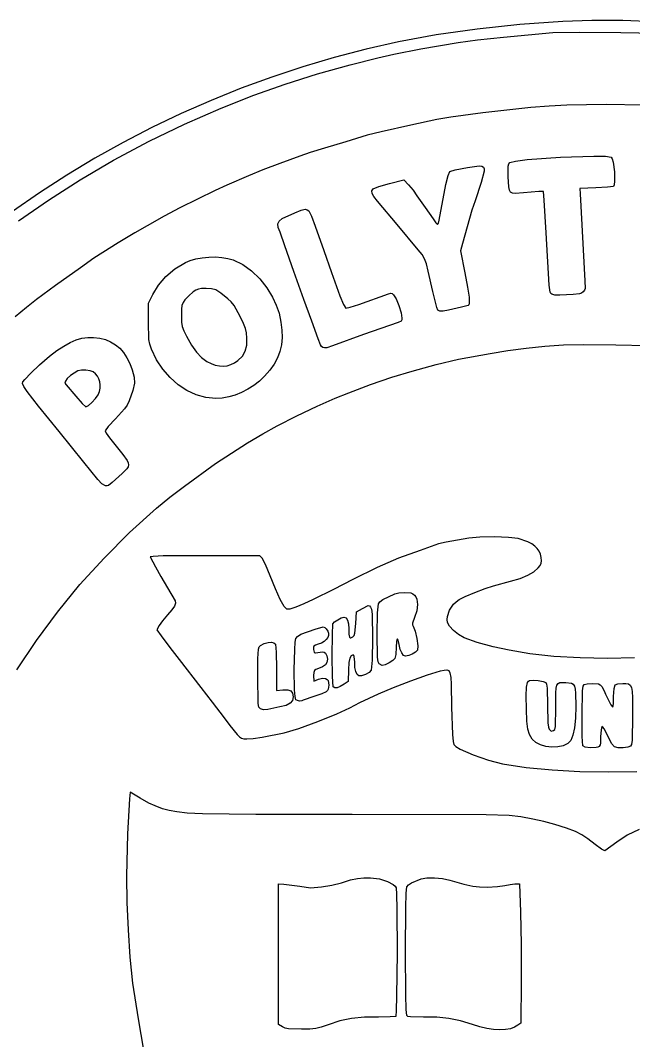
# Model space of a CAD drawing. Extents: x 49 to 657, y 49 to 657.
# Drawn here: x 178.3 to 361.2, y 353.1 to 657.5 of the extents above; entities that cross this region are included whole.
import ezdxf

# ---------------------------------------------------------------- set-up
doc = ezdxf.new("R2010")
doc.units = 0

msp = doc.modelspace()

# ---------------------------------------------------------------- linework, layer by layer
at = {"layer": 'Layer 1'}
for p, q in [((348.75081, 657.462548), (340.077992, 657.17935)), ((357.933889, 657.420077), (348.75081, 657.462548)), ((314.53638, 654.883603), (302.312583, 653.121747)), ((327.271947, 656.254603), (314.53638, 654.883603)), ((340.077992, 657.17935), (327.271947, 656.254603)), ((367.474942, 657.064405), (357.933889, 657.420077)), ((302.312583, 653.121747), (291.04185, 651.024432)), ((308.857139, 650.88579), (314.621548, 651.652542)), ((314.621548, 651.652542), (322.335243, 652.510774)), ((322.335243, 652.510774), (337.079379, 653.821961)), ((337.079379, 653.821961), (345.030064, 653.951266)), ((345.030064, 653.951266), (357.408255, 653.847273)), ((357.408255, 653.847273), (369.676182, 653.578578)), ((281.420078, 648.837085), (271.915914, 646.360866)), ((291.04185, 651.024432), (281.420078, 648.837085)), ((289.630738, 647.36048), (297.694008, 648.979201)), ((297.694008, 648.979201), (308.857139, 650.88579)), ((271.915914, 646.360866), (262.532118, 643.597151)), ((276.634926, 644.23663), (284.868235, 646.284859)), ((284.868235, 646.284859), (289.630738, 647.36048)), ((262.532118, 643.597151), (253.271453, 640.547317)), ((266.876557, 641.531176), (276.634926, 644.23663)), ((253.271453, 640.547317), (244.13668, 637.212739)), ((257.252084, 638.468104), (266.876557, 641.531176)), ((244.13668, 637.212739), (235.130561, 633.594793)), ((247.935686, 635.14025), (257.252084, 638.468104)), ((235.130561, 633.594793), (226.255857, 629.694857)), ((238.167842, 631.260739), (247.935686, 635.14025)), ((227.189032, 626.542697), (238.167842, 631.260739)), ((330.556381, 631.492172), (316.265477, 629.881741)), ((336.004415, 631.916421), (330.556381, 631.492172)), ((341.312715, 632.17762), (336.004415, 631.916421)), ((352.965546, 632.405983), (341.312715, 632.17762)), ((364.073334, 632.173078), (352.965546, 632.405983)), ((226.255857, 629.694857), (217.51533, 625.514305)), ((302.507135, 627.938287), (294.746019, 626.178277)), ((306.70462, 628.640271), (302.507135, 627.938287)), ((316.265477, 629.881741), (306.70462, 628.640271)), ((217.51533, 625.514305), (208.911742, 621.054514)), ((216.690359, 621.396901), (227.189032, 626.542697)), ((285.926569, 624.20519), (281.683576, 623.197171)), ((294.746019, 626.178277), (285.926569, 624.20519)), ((208.911742, 621.054514), (200.447853, 616.316861)), ((206.022352, 615.761096), (216.690359, 621.396901)), ((275.343229, 621.282424), (268.993225, 619.353081)), ((281.683576, 623.197171), (275.343229, 621.282424)), ((264.66239, 618.078494), (261.584887, 616.994408)), ((268.993225, 619.353081), (264.66239, 618.078494)), ((200.447853, 616.316861), (192.126427, 611.302721)), ((196.089664, 609.870671), (206.022352, 615.761096)), ((261.584887, 616.994408), (255.637403, 614.735923)), ((323.973268, 614.679374), (324.292588, 615.047073)), ((324.292588, 615.047073), (325.978147, 615.487304)), ((325.978147, 615.487304), (329.459286, 615.924471)), ((329.459286, 615.924471), (339.413094, 616.660547)), ((339.413094, 616.660547), (349.363594, 616.997169)), ((349.363594, 616.997169), (352.840599, 616.935018)), ((352.840599, 616.935018), (354.520371, 616.676202)), ((354.520371, 616.676202), (354.845068, 616.156756)), ((354.845068, 616.156756), (355.123979, 615.143321)), ((355.123979, 615.143321), (355.49611, 612.295625)), ((250.583285, 612.833082), (246.288786, 611.04904)), ((255.637403, 614.735923), (250.583285, 612.833082)), ((305.845771, 611.235825), (306.331249, 612.356083)), ((306.331249, 612.356083), (307.975194, 612.906063)), ((307.975194, 612.906063), (311.679363, 613.620792)), ((311.679363, 613.620792), (315.119037, 614.118165)), ((315.119037, 614.118165), (315.952519, 614.002338)), ((316.593384, 612.451112), (315.738779, 609.146861)), ((315.952519, 614.002338), (316.452097, 613.644781)), ((316.452097, 613.644781), (316.631451, 613.212203)), ((316.631451, 613.212203), (316.593384, 612.451112)), ((323.782471, 610.773873), (323.800991, 614.005187)), ((323.800991, 614.005187), (323.973268, 614.679374)), ((355.49611, 612.295625), (355.540092, 609.455404)), ((192.126427, 611.302721), (183.950223, 606.01347)), ((186.66119, 603.863878), (196.089664, 609.870671)), ((246.288786, 611.04904), (239.88904, 608.348172)), ((285.220131, 607.915975), (288.384726, 608.839591)), ((288.384726, 608.839591), (292.606773, 609.918034)), ((292.606773, 609.918034), (294.088441, 608.371808)), ((305.17105, 608.469527), (305.845771, 611.235825)), ((315.738779, 609.146861), (313.911389, 603.63788)), ((323.954742, 607.776247), (323.782471, 610.773873)), ((355.540092, 609.455404), (355.408816, 608.451312)), ((183.950223, 606.01347), (175.922005, 600.450485)), ((236.36126, 606.752204), (231.097812, 604.155758)), ((239.88904, 608.348172), (236.36126, 606.752204)), ((283.136641, 606.612206), (283.540379, 607.21011)), ((283.195494, 605.865937), (283.136641, 606.612206)), ((283.747994, 604.883528), (283.195494, 605.865937)), ((283.540379, 607.21011), (285.220131, 607.915975)), ((294.088441, 608.371808), (295.425205, 606.780603)), ((295.425205, 606.780603), (296.55824, 605.125897)), ((303.226097, 597.869959), (305.17105, 608.469527)), ((324.16091, 606.856919), (323.954742, 607.776247)), ((324.512148, 606.256154), (324.16091, 606.856919)), ((325.057243, 605.923131), (324.512148, 606.256154)), ((325.844982, 605.807029), (325.057243, 605.923131)), ((328.343537, 606.022306), (325.844982, 605.807029)), ((332.909543, 606.424826), (328.343537, 606.022306)), ((334.336177, 606.424826), (332.909543, 606.424826)), ((334.559486, 603.867186), (334.336177, 606.424826)), ((349.955776, 607.48316), (345.193273, 607.306771)), ((345.193273, 607.306771), (345.210206, 605.71927)), ((345.210206, 605.71927), (346.641427, 579.73964)), ((353.448896, 607.691564), (349.955776, 607.48316)), ((355.159251, 607.944946), (353.448896, 607.691564)), ((355.408816, 608.451312), (355.159251, 607.944946)), ((177.669609, 597.688811), (186.66119, 603.863878)), ((231.097812, 604.155758), (225.806142, 601.510981)), ((284.825196, 603.577202), (283.747994, 604.883528)), ((290.689072, 596.551275), (284.825196, 603.577202)), ((296.55824, 605.125897), (298.972652, 601.662323)), ((313.911389, 603.63788), (312.935253, 600.815656)), ((335.149683, 594.077596), (334.559486, 603.867186)), ((225.806142, 601.510981), (221.191806, 599.014371)), ((256.375414, 598.312696), (260.12615, 600.068957)), ((260.12615, 600.068957), (262.061248, 600.803336)), ((262.061248, 600.803336), (263.235535, 601.114812)), ((263.235535, 601.114812), (263.809329, 600.972113)), ((263.809329, 600.972113), (264.357722, 600.602931)), ((264.357722, 600.602931), (265.10764, 599.063055)), ((298.972652, 601.662323), (301.379304, 598.222737)), ((312.935253, 600.815656), (310.186759, 590.93893)), ((221.191806, 599.014371), (216.076525, 596.2052)), ((255.089583, 596.785299), (255.483542, 597.612878)), ((255.173527, 595.706565), (255.089583, 596.785299)), ((255.483542, 597.612878), (256.375414, 598.312696)), ((265.10764, 599.063055), (266.166062, 596.105011)), ((301.379304, 598.222737), (302.166881, 597.039211)), ((302.166881, 597.039211), (302.682466, 596.547042)), ((302.682466, 596.547042), (302.974919, 596.935583)), ((302.974919, 596.935583), (303.226097, 597.869959)), ((212.375884, 594.045846), (207.436992, 591.057816)), ((216.076525, 596.2052), (212.375884, 594.045846)), ((255.715367, 594.253279), (255.173527, 595.706565)), ((257.16599, 590.196332), (255.715367, 594.253279)), ((266.166062, 596.105011), (268.775914, 588.785926)), ((296.952293, 588.993007), (290.689072, 596.551275)), ((336.02691, 578.438021), (335.149683, 594.077596)), ((207.436992, 591.057816), (202.863931, 588.235592)), ((310.186759, 590.93893), (309.518951, 588.682209)), ((202.863931, 588.235592), (200.218096, 586.543669)), ((259.865447, 582.537169), (257.16599, 590.196332)), ((268.775914, 588.785926), (271.089785, 582.259533)), ((298.106929, 587.572557), (296.952293, 588.993007)), ((298.843491, 586.329709), (298.106929, 587.572557)), ((309.518951, 588.682209), (310.863387, 582.11948)), ((200.218096, 586.543669), (196.144568, 583.655476)), ((224.359058, 583.296144), (227.465963, 585.223574)), ((227.465963, 585.223574), (228.933439, 585.85137)), ((228.933439, 585.85137), (230.639487, 586.335337)), ((230.639487, 586.335337), (232.509478, 586.671443)), ((232.509478, 586.671443), (234.468782, 586.855657)), ((234.468782, 586.855657), (236.442771, 586.883949)), ((236.442771, 586.883949), (238.356815, 586.752288)), ((238.356815, 586.752288), (240.136285, 586.456642)), ((240.136285, 586.456642), (241.706552, 585.992983)), ((241.706552, 585.992983), (244.572835, 584.606582)), ((244.572835, 584.606582), (247.238861, 582.724715)), ((299.363558, 584.823336), (298.843491, 586.329709)), ((299.868708, 582.612311), (299.363558, 584.823336)), ((196.144568, 583.655476), (188.73623, 578.409314)), ((221.654651, 581.026442), (224.359058, 583.296144)), ((247.238861, 582.724715), (249.648572, 580.393916)), ((262.828077, 574.174567), (259.865447, 582.537169)), ((271.089785, 582.259533), (273.558525, 575.327489)), ((301.273823, 576.615085), (299.868708, 582.612311)), ((310.863387, 582.11948), (311.682698, 577.852564)), ((188.73623, 578.409314), (183.107657, 574.241947)), ((217.733523, 575.73314), (219.42279, 578.482697)), ((219.42279, 578.482697), (221.654651, 581.026442)), ((249.648572, 580.393916), (251.745909, 577.660719)), ((336.334306, 576.387229), (336.02691, 578.438021)), ((346.641427, 579.73964), (346.69893, 577.512067)), ((216.429303, 573.087305), (217.733523, 575.73314)), ((228.521871, 575.332957), (227.365421, 574.078964)), ((229.81617, 576.460215), (228.521871, 575.332957)), ((230.629819, 577.007236), (229.81617, 576.460215)), ((231.385591, 577.320861), (230.629819, 577.007236)), ((232.31321, 577.463367), (231.385591, 577.320861)), ((233.6424, 577.49703), (232.31321, 577.463367)), ((235.296554, 577.423547), (233.6424, 577.49703)), ((236.597092, 577.043843), (235.296554, 577.423547)), ((238.047914, 576.11903), (236.597092, 577.043843)), ((240.152918, 574.410222), (238.047914, 576.11903)), ((251.745909, 577.660719), (253.435583, 574.923277)), ((273.558525, 575.327489), (274.673866, 572.733783)), ((279.254126, 572.74511), (288.121774, 575.905207)), ((288.121774, 575.905207), (288.778191, 576.042103)), ((288.778191, 576.042103), (289.133194, 576.006929)), ((289.133194, 576.006929), (289.584524, 575.598732)), ((289.584524, 575.598732), (290.314097, 574.411639)), ((302.457393, 571.803193), (301.273823, 576.615085)), ((311.682698, 577.852564), (312.11059, 574.909492)), ((336.523568, 576.030619), (336.334306, 576.387229)), ((336.762584, 575.825215), (336.523568, 576.030619)), ((337.689861, 575.487959), (336.762584, 575.825215)), ((339.196047, 575.524295), (337.689861, 575.487959)), ((343.164799, 575.729965), (339.196047, 575.524295)), ((345.07862, 575.880425), (343.164799, 575.729965)), ((345.649437, 576.108485), (345.07862, 575.880425)), ((346.112965, 576.476443), (345.649437, 576.108485)), ((346.503314, 576.949954), (346.112965, 576.476443)), ((346.69893, 577.512067), (346.503314, 576.949954)), ((183.107657, 574.241947), (180.109044, 571.817304)), ((216.435653, 567.442857), (216.429303, 573.087305)), ((226.459796, 572.450849), (226.339647, 571.288187)), ((226.773553, 573.253612), (226.459796, 572.450849)), ((227.365421, 574.078964), (226.773553, 573.253612)), ((241.152426, 573.479511), (240.152918, 574.410222)), ((242.004561, 572.429506), (241.152426, 573.479511)), ((243.856734, 569.1309), (242.004561, 572.429506)), ((253.435583, 574.923277), (254.609319, 572.540543)), ((254.609319, 572.540543), (255.410655, 570.166871)), ((265.15747, 567.723316), (262.828077, 574.174567)), ((274.673866, 572.733783), (275.347815, 571.625746)), ((276.663986, 571.889756), (279.254126, 572.74511)), ((290.314097, 574.411639), (291.141466, 572.391935)), ((291.141466, 572.391935), (291.819279, 570.227174)), ((311.854694, 572.381043), (309.82622, 571.859638)), ((312.052739, 572.641399), (311.854694, 572.381043)), ((312.162707, 573.136804), (312.052739, 572.641399)), ((312.11059, 574.909492), (312.162707, 573.136804)), ((180.109044, 571.817304), (176.688509, 568.99508)), ((226.339647, 571.288187), (226.328606, 569.383136)), ((226.328606, 569.383136), (226.371381, 567.438971)), ((255.410655, 570.166871), (255.983125, 567.456615)), ((275.347815, 571.625746), (276.663986, 571.889756)), ((291.819279, 570.227174), (292.100184, 568.604908)), ((302.775318, 571.046247), (302.457393, 571.803193)), ((303.368839, 570.682902), (302.775318, 571.046247)), ((304.381792, 570.680383), (303.368839, 570.682902)), ((305.958009, 571.005915), (304.381792, 570.680383)), ((309.82622, 571.859638), (305.958009, 571.005915)), ((216.582056, 562.276688), (216.435653, 567.442857)), ((226.371381, 567.438971), (226.551474, 566.105167)), ((244.853652, 567.052514), (243.856734, 569.1309)), ((245.428625, 565.568151), (244.853652, 567.052514)), ((255.983125, 567.456615), (256.282159, 565.058271)), ((267.098807, 562.421415), (265.15747, 567.723316)), ((290.953655, 567.295749), (280.647952, 563.770614)), ((291.87273, 567.770544), (290.953655, 567.295749)), ((292.050718, 568.117429), (291.87273, 567.770544)), ((292.100184, 568.604908), (292.050718, 568.117429)), ((226.551474, 566.105167), (226.993373, 564.866944)), ((226.993373, 564.866944), (227.821563, 563.209521)), ((227.821563, 563.209521), (229.33207, 560.547519)), ((245.71163, 564.253849), (245.428625, 565.568151)), ((245.832644, 562.685646), (245.71163, 564.253849)), ((256.282159, 565.058271), (256.335655, 562.81501)), ((280.647952, 563.770614), (271.37624, 560.408464)), ((189.166284, 558.956923), (191.188087, 560.32076)), ((191.188087, 560.32076), (193.07754, 561.382318)), ((193.07754, 561.382318), (194.874435, 562.155905)), ((194.874435, 562.155905), (196.618562, 562.655831)), ((196.618562, 562.655831), (198.349712, 562.896403)), ((198.349712, 562.896403), (200.107675, 562.891929)), ((200.107675, 562.891929), (201.932244, 562.656718)), ((201.932244, 562.656718), (203.622114, 562.223468)), ((203.622114, 562.223468), (205.177691, 561.573888)), ((205.177691, 561.573888), (206.598033, 560.708904)), ((206.598033, 560.708904), (207.882198, 559.629442)), ((216.869537, 560.859292), (216.582056, 562.276688)), ((217.398384, 559.394932), (216.869537, 560.859292)), ((229.33207, 560.547519), (230.798127, 558.478283)), ((245.353615, 558.799664), (245.777528, 560.53236)), ((245.777528, 560.53236), (245.832644, 562.685646)), ((256.136697, 560.70395), (255.678369, 558.702209)), ((256.335655, 562.81501), (256.136697, 560.70395)), ((267.75783, 560.693668), (267.098807, 562.421415)), ((268.111645, 560.172788), (267.75783, 560.693668)), ((268.523413, 559.860908), (268.111645, 560.172788)), ((271.37624, 560.408464), (269.646052, 559.805164)), ((329.14377, 559.708376), (334.725914, 560.293866)), ((334.725914, 560.293866), (340.254381, 560.705856)), ((340.254381, 560.705856), (346.349327, 560.788141)), ((346.349327, 560.788141), (355.895764, 560.700299)), ((355.895764, 560.700299), (365.294431, 560.497496)), ((183.952836, 554.713524), (186.97234, 557.276501)), ((186.97234, 557.276501), (189.166284, 558.956923)), ((207.882198, 559.629442), (209.029242, 558.336428)), ((209.029242, 558.336428), (210.038222, 556.830788)), ((218.898131, 556.243638), (217.398384, 559.394932)), ((230.798127, 558.478283), (232.298316, 556.905207)), ((243.162467, 556.002972), (244.501673, 557.33929)), ((244.501673, 557.33929), (245.353615, 558.799664)), ((255.678369, 558.702209), (254.953754, 556.786903)), ((269.024444, 559.743282), (268.523413, 559.860908)), ((269.646052, 559.805164), (269.024444, 559.743282)), ((308.943922, 556.362806), (318.382145, 558.084362)), ((318.382145, 558.084362), (323.648872, 558.966252)), ((323.648872, 558.966252), (329.14377, 559.708376)), ((181.358319, 552.267759), (183.952836, 554.713524)), ((210.038222, 556.830788), (210.908198, 555.113448)), ((210.908198, 555.113448), (211.638225, 553.185334)), ((220.747124, 553.395127), (218.898131, 556.243638)), ((232.298316, 556.905207), (233.911217, 555.731686)), ((233.911217, 555.731686), (235.170168, 555.078502)), ((235.170168, 555.078502), (236.410379, 554.621945)), ((236.410379, 554.621945), (237.626571, 554.361858)), ((237.626571, 554.361858), (238.813464, 554.298084)), ((238.813464, 554.298084), (239.96578, 554.430465)), ((239.96578, 554.430465), (241.078238, 554.758845)), ((241.078238, 554.758845), (242.14556, 555.283066)), ((242.14556, 555.283066), (243.162467, 556.002972)), ((253.955936, 554.935152), (252.677998, 553.124071)), ((254.953754, 556.786903), (253.955936, 554.935152)), ((295.098797, 552.848431), (302.334097, 554.853533)), ((302.334097, 554.853533), (308.943922, 556.362806)), ((179.542339, 550.293481), (181.358319, 552.267759)), ((193.23415, 551.489178), (192.245991, 550.644599)), ((195.439012, 552.902406), (193.23415, 551.489178)), ((196.487275, 553.103153), (195.439012, 552.902406)), ((197.788117, 553.101858), (196.487275, 553.103153)), ((199.059258, 552.918728), (197.788117, 553.101858)), ((200.018423, 552.57397), (199.059258, 552.918728)), ((200.713059, 552.039527), (200.018423, 552.57397)), ((201.273646, 551.353904), (200.713059, 552.039527)), ((201.693665, 550.547853), (201.273646, 551.353904)), ((211.638225, 553.185334), (212.229823, 551.029789)), ((212.229823, 551.029789), (212.312296, 549.20957)), ((222.898263, 550.88558), (220.747124, 553.395127)), ((251.113025, 551.33078), (249.566817, 549.862358)), ((252.677998, 553.124071), (251.113025, 551.33078)), ((282.751567, 548.847223), (289.101571, 551.044677)), ((289.101571, 551.044677), (295.098797, 552.848431)), ((178.858446, 549.144968), (179.036785, 549.593861)), ((179.248778, 548.282795), (178.858446, 549.144968)), ((179.036785, 549.593861), (179.542339, 550.293481)), ((180.301793, 546.702906), (179.248778, 548.282795)), ((191.676767, 549.872087), (191.552242, 549.22426)), ((191.552242, 549.22426), (191.898179, 548.753737)), ((192.245991, 550.644599), (191.676767, 549.872087)), ((191.898179, 548.753737), (194.762737, 545.381532)), ((201.966596, 549.65213), (201.693665, 550.547853)), ((202.085919, 548.697487), (201.966596, 549.65213)), ((202.045116, 547.714679), (202.085919, 548.697487)), ((212.312296, 549.20957), (211.818109, 547.07668)), ((225.304448, 548.751179), (222.898263, 550.88558)), ((227.918579, 547.028107), (225.304448, 548.751179)), ((247.894383, 548.554638), (246.119447, 547.418434)), ((249.566817, 549.862358), (247.894383, 548.554638)), ((276.225174, 546.390477), (282.751567, 548.847223)), ((183.687977, 542.381508), (180.301793, 546.702906)), ((194.762737, 545.381532), (196.685509, 543.148183)), ((200.673984, 544.616108), (201.457052, 545.787579)), ((201.457052, 545.787579), (201.837667, 546.734458)), ((201.837667, 546.734458), (202.045116, 547.714679)), ((211.818109, 547.07668), (210.679727, 543.98312)), ((230.693556, 545.752544), (227.918579, 547.028107)), ((233.58228, 544.960673), (230.693556, 545.752544)), ((236.537649, 544.688676), (233.58228, 544.960673)), ((240.41689, 545.147067), (238.469206, 544.805076)), ((242.356975, 545.703833), (240.41689, 545.147067)), ((244.265736, 546.46456), (242.356975, 545.703833)), ((246.119447, 547.418434), (244.265736, 546.46456)), ((272.187751, 544.775465), (276.225174, 546.390477)), ((189.815731, 534.810892), (183.687977, 542.381508)), ((196.685509, 543.148183), (197.762408, 542.21923)), ((197.762408, 542.21923), (198.557779, 542.572146)), ((198.557779, 542.572146), (199.617932, 543.457701)), ((199.617932, 543.457701), (200.673984, 544.616108)), ((210.101943, 542.701698), (209.359985, 541.53537)), ((210.679727, 543.98312), (210.101943, 542.701698)), ((238.469206, 544.805076), (236.537649, 544.688676)), ((260.765792, 539.476662), (266.784482, 542.354829)), ((266.784482, 542.354829), (272.187751, 544.775465)), ((209.359985, 541.53537), (206.667583, 538.584911)), ((254.882105, 536.489057), (260.765792, 539.476662)), ((204.467836, 536.257238), (203.552906, 535.0215)), ((206.667583, 538.584911), (204.467836, 536.257238)), ((250.576438, 534.117811), (254.882105, 536.489057)), ((197.157041, 525.711689), (189.815731, 534.810892)), ((203.552906, 535.0215), (203.887273, 534.319478)), ((203.887273, 534.319478), (204.883761, 532.894911)), ((204.883761, 532.894911), (208.823409, 527.931721)), ((246.009292, 531.404633), (250.576438, 534.117811)), ((236.504091, 525.235086), (246.009292, 531.404633)), ((208.823409, 527.931721), (210.140456, 526.140364)), ((201.373091, 520.508214), (197.157041, 525.711689)), ((210.03373, 523.648792), (208.579992, 522.247762)), ((210.407696, 524.244795), (210.03373, 523.648792)), ((210.140456, 526.140364), (210.459186, 525.44678)), ((210.548891, 524.829524), (210.407696, 524.244795)), ((210.459186, 525.44678), (210.548891, 524.829524)), ((227.193557, 518.545632), (236.504091, 525.235086)), ((202.58264, 519.195356), (201.373091, 520.508214)), ((208.579992, 522.247762), (205.616305, 519.559241)), ((203.614951, 518.617015), (202.58264, 519.195356)), ((204.101239, 518.595113), (203.614951, 518.617015)), ((204.587135, 518.74703), (204.101239, 518.595113)), ((205.616305, 519.559241), (204.587135, 518.74703)), ((222.869746, 515.182571), (227.193557, 518.545632)), ((218.904746, 511.901489), (222.869746, 515.182571)), ((210.837065, 504.634166), (218.904746, 511.901489)), ((203.202763, 497.043345), (210.837065, 504.634166)), ((312.032141, 503.027005), (305.295713, 501.821431)), ((315.337913, 503.320224), (312.032141, 503.027005)), ((319.700565, 503.380445), (315.337913, 503.320224)), ((323.915181, 503.221524), (319.700565, 503.380445)), ((326.77685, 502.857319), (323.915181, 503.221524)), ((329.671311, 501.881486), (326.77685, 502.857319)), ((297.568243, 499.359878), (291.04185, 497.017079)), ((303.036302, 501.291338), (297.568243, 499.359878)), ((305.295713, 501.821431), (303.036302, 501.291338)), ((330.80163, 501.299441), (329.671311, 501.881486)), ((331.731309, 500.645798), (330.80163, 501.299441)), ((332.46832, 499.913921), (331.731309, 500.645798)), ((333.020641, 499.097174), (332.46832, 499.913921)), ((196.013738, 489.144259), (203.202763, 497.043345)), ((217.912773, 497.561587), (216.95847, 497.39173)), ((216.95847, 497.39173), (218.545971, 494.399114)), ((220.865178, 497.679023), (217.912773, 497.561587)), ((233.301264, 497.769202), (220.865178, 497.679023)), ((249.643704, 497.769202), (233.301264, 497.769202)), ((250.34291, 496.975451), (249.643704, 497.769202)), ((251.34189, 495.119442), (250.34291, 496.975451)), ((291.04185, 497.017079), (284.70653, 494.201779)), ((333.396244, 498.188923), (333.020641, 499.097174)), ((333.603105, 497.182532), (333.396244, 498.188923)), ((333.686531, 496.189032), (333.603105, 497.182532)), ((333.605089, 495.494842), (333.686531, 496.189032)), ((218.545971, 494.399114), (220.133472, 491.591354)), ((252.762615, 491.771976), (251.34189, 495.119442)), ((284.70653, 494.201779), (277.467658, 490.620509)), ((331.389792, 492.982633), (332.687646, 494.139469)), ((332.687646, 494.139469), (333.29379, 494.883732)), ((333.29379, 494.883732), (333.605089, 495.494842)), ((220.133472, 491.591354), (222.180643, 488.145771)), ((254.368962, 487.849845), (252.762615, 491.771976)), ((277.467658, 490.620509), (271.63906, 487.674107)), ((319.369571, 488.758899), (324.488379, 490.129794)), ((324.488379, 490.129794), (327.325911, 490.995324)), ((327.325911, 490.995324), (329.614464, 491.940427)), ((329.614464, 491.940427), (331.389792, 492.982633)), ((189.281889, 480.952142), (196.013738, 489.144259)), ((222.180643, 488.145771), (224.472289, 484.250043)), ((255.794962, 484.74164), (254.368962, 487.849845)), ((271.63906, 487.674107), (265.641834, 484.724883)), ((313.860281, 486.797409), (316.921925, 487.961428)), ((316.921925, 487.961428), (319.369571, 488.758899)), ((224.472289, 484.250043), (224.54366, 483.572125)), ((256.942158, 482.646524), (255.794962, 484.74164)), ((265.641834, 484.724883), (262.864771, 483.406331)), ((285.093307, 483.447474), (285.528939, 484.032523)), ((285.528939, 484.032523), (286.392897, 484.661559)), ((286.392897, 484.661559), (289.983516, 486.400578)), ((289.983516, 486.400578), (291.20695, 486.679317)), ((291.20695, 486.679317), (292.90981, 486.809095)), ((292.90981, 486.809095), (294.736626, 486.668645)), ((294.736626, 486.668645), (295.30014, 486.408598)), ((295.30014, 486.408598), (295.820228, 485.967014)), ((295.820228, 485.967014), (296.211688, 485.447557)), ((296.211688, 485.447557), (296.492011, 484.796723)), ((296.492011, 484.796723), (296.719062, 483.183551)), ((307.490334, 483.272148), (308.257721, 484.028905)), ((308.257721, 484.028905), (309.113256, 484.656797)), ((309.113256, 484.656797), (310.989202, 485.58861)), ((310.989202, 485.58861), (313.860281, 486.797409)), ((183.019114, 472.48223), (189.281889, 480.952142)), ((223.433468, 481.628385), (222.109029, 480.112663)), ((224.221199, 482.739889), (223.433468, 481.628385)), ((224.54366, 483.572125), (224.221199, 482.739889)), ((257.71209, 481.763664), (256.942158, 482.646524)), ((258.686347, 481.84595), (257.71209, 481.763664)), ((260.475092, 482.420096), (258.686347, 481.84595)), ((262.864771, 483.406331), (260.475092, 482.420096)), ((278.31362, 477.523625), (278.518231, 481.012247)), ((278.518231, 481.012247), (280.282121, 481.974273)), ((280.282121, 481.974273), (282.043674, 482.867066)), ((282.043674, 482.867066), (282.359118, 482.774968)), ((282.359118, 482.774968), (282.72652, 482.398312)), ((282.72652, 482.398312), (283.013141, 481.794874)), ((283.013141, 481.794874), (283.181427, 480.364017)), ((284.793755, 480.696026), (285.093307, 483.447474)), ((296.501018, 481.292766), (295.837514, 479.289632)), ((296.719062, 483.183551), (296.501018, 481.292766)), ((305.629187, 479.601152), (306.285387, 481.500977)), ((306.285387, 481.500977), (307.490334, 483.272148)), ((220.64306, 478.364119), (219.644874, 476.909792)), ((222.109029, 480.112663), (220.64306, 478.364119)), ((271.506063, 477.470709), (272.006153, 478.007901)), ((272.006153, 478.007901), (272.95382, 478.653838)), ((272.95382, 478.653838), (273.994818, 479.196719)), ((273.994818, 479.196719), (274.774904, 479.424746)), ((274.774904, 479.424746), (275.409447, 479.203962)), ((275.409447, 479.203962), (275.862651, 478.541654)), ((275.862651, 478.541654), (276.134549, 477.437889)), ((283.181427, 480.364017), (283.280734, 473.026411)), ((284.691846, 474.317932), (284.793755, 480.696026)), ((295.837514, 479.289632), (295.227914, 477.603265)), ((305.547733, 478.683578), (305.629187, 479.601152)), ((305.652504, 477.830542), (305.547733, 478.683578)), ((219.644874, 476.909792), (218.979888, 475.665544)), ((218.979888, 475.665544), (220.207555, 473.881193)), ((261.970826, 474.303953), (266.171001, 475.839816)), ((266.171001, 475.839816), (268.570332, 476.501275)), ((268.570332, 476.501275), (269.041302, 476.354166)), ((269.041302, 476.354166), (269.522392, 475.896966)), ((269.522392, 475.896966), (269.97353, 475.291029)), ((269.97353, 475.291029), (270.182715, 474.643772)), ((271.328792, 474.232587), (271.506063, 477.470709)), ((276.134549, 477.437889), (276.225174, 475.892733)), ((276.225174, 475.892733), (276.278427, 474.325583)), ((278.022842, 474.632477), (278.31362, 477.523625)), ((295.227914, 477.603265), (295.242499, 477.12567)), ((295.242499, 477.12567), (295.443814, 476.720703)), ((295.443814, 476.720703), (296.032413, 475.246261)), ((296.032413, 475.246261), (296.5294, 473.032012)), ((306.259728, 476.741958), (305.652504, 477.830542)), ((307.457007, 475.468958), (306.259728, 476.741958)), ((309.001486, 474.233662), (307.457007, 475.468958)), ((177.23731, 463.749756), (183.019114, 472.48223)), ((220.207555, 473.881193), (222.881613, 470.380929)), ((251.001547, 471.533455), (252.181242, 471.879541)), ((252.181242, 471.879541), (253.153537, 471.960316)), ((253.153537, 471.960316), (253.884598, 471.777831)), ((253.884598, 471.777831), (254.340591, 471.334135)), ((260.099598, 469.785264), (260.246551, 471.95697)), ((260.246551, 471.95697), (260.449295, 473.065217)), ((260.449295, 473.065217), (260.966974, 473.691977)), ((260.966974, 473.691977), (261.970826, 474.303953)), ((268.872608, 472.15855), (268.076541, 471.69245)), ((269.494893, 472.712583), (268.872608, 472.15855)), ((269.929762, 473.328698), (269.494893, 472.712583)), ((270.163581, 473.981045), (269.929762, 473.328698)), ((270.182715, 474.643772), (270.163581, 473.981045)), ((271.297571, 467.934193), (271.328792, 474.232587)), ((276.278427, 474.325583), (276.470752, 473.47638)), ((276.470752, 473.47638), (276.634331, 473.292442)), ((276.634331, 473.292442), (276.850997, 473.253711)), ((276.850997, 473.253711), (277.468011, 473.566162)), ((277.468011, 473.566162), (277.795003, 473.948623)), ((277.795003, 473.948623), (278.022842, 474.632477)), ((283.280734, 473.026411), (283.183367, 466.617229)), ((284.791814, 467.458119), (284.691846, 474.317932)), ((290.417268, 472.116343), (290.336294, 470.426438)), ((290.62663, 472.841909), (290.417268, 472.116343)), ((290.763727, 472.829069), (290.62663, 472.841909)), ((290.914045, 472.558352), (290.763727, 472.829069)), ((291.229175, 471.220894), (290.914045, 472.558352)), ((296.5294, 473.032012), (296.796067, 470.8722)), ((310.65031, 473.258187), (309.001486, 474.233662)), ((314.554107, 471.823879), (310.65031, 473.258187)), ((319.26409, 470.596477), (314.554107, 471.823879)), ((222.881613, 470.380929), (225.670323, 466.823163)), ((249.079083, 467.102888), (249.270465, 469.888142)), ((249.270465, 469.888142), (249.495902, 470.59149)), ((249.495902, 470.59149), (249.842318, 471.011878)), ((249.842318, 471.011878), (251.001547, 471.533455)), ((254.340591, 471.334135), (254.603454, 469.00192)), ((254.603454, 469.00192), (254.705716, 464.076786)), ((259.975293, 463.707075), (260.099598, 469.785264)), ((265.84208, 470.812729), (265.686168, 470.422656)), ((265.686168, 470.422656), (265.709215, 469.791084)), ((265.709215, 469.791084), (265.91656, 468.970214)), ((266.284336, 471.079242), (265.84208, 470.812729)), ((265.91656, 468.970214), (266.095077, 468.795672)), ((266.095077, 468.795672), (266.325518, 468.775084)), ((267.120327, 471.340133), (266.284336, 471.079242)), ((266.325518, 468.775084), (268.388519, 469.100521)), ((268.076541, 471.69245), (267.120327, 471.340133)), ((268.388519, 469.100521), (268.889183, 468.983939)), ((268.889183, 468.983939), (269.288147, 468.672425)), ((290.336294, 470.426438), (290.229667, 468.327585)), ((291.557837, 469.822763), (291.229175, 471.220894)), ((292.0093, 468.736675), (291.557837, 469.822763)), ((292.544569, 468.033241), (292.0093, 468.736675)), ((296.121952, 468.964024), (295.175085, 468.388307)), ((296.693706, 469.561073), (296.121952, 468.964024)), ((296.796067, 470.8722), (296.693706, 469.561073)), ((324.026593, 469.57342), (319.26409, 470.596477)), ((330.251098, 468.487032), (324.026593, 469.57342)), ((225.670323, 466.823163), (232.054193, 458.434455)), ((249.061268, 461.596757), (249.079083, 467.102888)), ((269.693655, 465.937012), (269.234525, 465.195798)), ((269.288147, 468.672425), (269.723972, 467.901247)), ((269.857972, 466.914136), (269.693655, 465.937012)), ((269.723972, 467.901247), (269.857972, 466.914136)), ((271.395731, 461.699233), (271.297571, 467.934193)), ((276.270043, 465.863094), (276.150738, 463.719422)), ((276.506426, 467.21973), (276.270043, 465.863094)), ((276.903015, 467.930318), (276.506426, 467.21973)), ((277.502936, 468.13585), (276.903015, 467.930318)), ((277.730103, 468.025695), (277.502936, 468.13585)), ((277.880408, 467.667625), (277.730103, 468.025695)), ((277.989064, 466.042113), (277.880408, 467.667625)), ((278.070137, 464.438637), (277.989064, 466.042113)), ((283.183367, 466.617229), (282.949475, 463.589953)), ((284.960183, 466.101473), (284.791814, 467.458119)), ((285.24606, 465.515062), (284.960183, 466.101473)), ((288.236824, 465.775368), (287.037798, 465.200743)), ((289.347612, 466.467138), (288.236824, 465.775368)), ((289.973285, 467.058466), (289.347612, 466.467138)), ((290.229667, 468.327585), (289.973285, 467.058466)), ((293.124651, 467.783072), (292.544569, 468.033241)), ((294.095265, 467.954472), (293.124651, 467.783072)), ((295.175085, 468.388307), (294.095265, 467.954472)), ((337.431424, 467.71148), (330.251098, 468.487032)), ((345.246179, 467.246714), (337.431424, 467.71148)), ((353.373974, 467.092685), (345.246179, 467.246714)), ((361.493418, 467.249344), (353.373974, 467.092685)), ((254.705716, 464.076786), (254.705716, 457.50171)), ((260.080846, 457.741864), (259.975293, 463.707075)), ((265.801758, 462.943366), (265.710626, 462.016916)), ((266.001535, 463.492321), (265.801758, 462.943366)), ((266.429714, 463.833711), (266.001535, 463.492321)), ((267.206052, 464.137464), (266.429714, 463.833711)), ((268.374276, 464.645729), (267.206052, 464.137464)), ((269.234525, 465.195798), (268.374276, 464.645729)), ((276.150738, 463.719422), (276.048785, 460.224451)), ((278.309298, 463.201809), (278.070137, 464.438637)), ((278.700463, 462.351669), (278.309298, 463.201809)), ((282.291054, 462.952191), (281.203974, 462.346543)), ((282.949475, 463.589953), (282.291054, 462.952191)), ((286.147408, 464.960848), (285.24606, 465.515062)), ((287.037798, 465.200743), (286.147408, 464.960848)), ((299.749894, 462.20316), (303.635672, 463.370878)), ((303.635672, 463.370878), (304.686207, 463.628997)), ((304.686207, 463.628997), (305.468365, 463.708629)), ((305.468365, 463.708629), (306.024848, 463.468993)), ((306.024848, 463.468993), (306.398365, 462.769303)), ((306.398365, 462.769303), (306.631618, 461.468777)), ((249.162383, 453.702996), (249.061268, 461.596757)), ((265.710626, 462.016916), (265.755781, 460.374734)), ((265.755781, 460.374734), (267.169363, 460.901432)), ((267.169363, 460.901432), (268.347509, 461.22978)), ((268.347509, 461.22978), (269.32907, 461.08664)), ((269.32907, 461.08664), (269.79843, 460.853784)), ((269.79843, 460.853784), (270.070874, 460.527134)), ((270.070874, 460.527134), (270.227948, 459.156944)), ((271.606604, 458.651413), (271.395731, 461.699233)), ((276.048785, 460.224451), (274.834876, 459.407417)), ((279.237545, 461.90826), (278.700463, 462.351669)), ((280.061662, 461.942176), (279.237545, 461.90826)), ((281.203974, 462.346543), (280.061662, 461.942176)), ((289.531073, 458.432757), (294.727366, 460.438675)), ((294.727366, 460.438675), (299.749894, 462.20316)), ((306.631618, 461.468777), (306.767315, 459.426632)), ((329.259129, 458.568334), (329.571618, 459.971222)), ((329.571618, 459.971222), (329.815715, 460.328154)), ((329.815715, 460.328154), (330.123655, 460.505615)), ((330.123655, 460.505615), (331.209285, 460.597971)), ((331.209285, 460.597971), (332.729097, 460.501778)), ((332.729097, 460.501778), (334.17218, 460.273095)), ((334.17218, 460.273095), (335.027622, 459.967981)), ((335.027622, 459.967981), (335.24899, 459.467742)), ((338.335092, 459.126341), (338.69227, 459.665366)), ((338.69227, 459.665366), (339.225471, 459.923619)), ((339.225471, 459.923619), (340.960995, 459.95387)), ((340.960995, 459.95387), (342.633152, 459.716919)), ((342.633152, 459.716919), (343.16183, 459.394716)), ((347.390066, 459.561757), (348.959884, 459.663886)), ((348.959884, 459.663886), (350.742956, 459.507473)), ((356.513037, 459.544824), (357.943728, 459.669178)), ((357.943728, 459.669178), (358.913815, 459.64837)), ((358.913815, 459.64837), (359.643672, 459.509325)), ((232.054193, 458.434455), (235.425693, 454.02473)), ((254.705716, 457.50171), (256.587434, 457.737013)), ((256.587434, 457.737013), (258.013748, 457.782797)), ((258.013748, 457.782797), (258.959249, 457.471459)), ((258.959249, 457.471459), (259.483135, 456.761791)), ((259.483135, 456.761791), (259.644608, 455.612584)), ((260.221213, 455.711378), (260.080846, 457.741864)), ((269.52129, 457.163219), (268.192722, 456.505718)), ((269.886108, 457.534084), (269.52129, 457.163219)), ((270.100755, 457.971004), (269.886108, 457.534084)), ((270.227948, 459.156944), (270.100755, 457.971004)), ((272.048613, 458.3553), (271.606604, 458.651413)), ((272.760629, 458.388858), (272.048613, 458.3553)), ((273.702701, 458.742695), (272.760629, 458.388858)), ((274.834876, 459.407417), (273.702701, 458.742695)), ((285.123999, 456.540743), (289.531073, 458.432757)), ((306.767315, 459.426632), (306.91686, 452.554351)), ((329.154535, 455.995723), (329.259129, 458.568334)), ((335.24899, 459.467742), (335.392042, 458.287523)), ((335.392042, 458.287523), (335.491878, 453.178063)), ((337.961324, 452.382196), (338.007747, 456.849909)), ((338.007747, 456.849909), (338.118673, 458.217527)), ((338.118673, 458.217527), (338.335092, 459.126341)), ((343.16183, 459.394716), (343.526309, 458.839841)), ((343.526309, 458.839841), (343.75714, 457.979653)), ((343.75714, 457.979653), (343.884875, 456.741512)), ((343.884875, 456.741512), (343.953258, 452.840807)), ((345.806401, 450.245772), (345.980144, 457.424848)), ((345.980144, 457.424848), (346.154957, 458.817037)), ((346.154957, 458.817037), (346.427996, 459.324161)), ((346.427996, 459.324161), (347.390066, 459.561757)), ((350.742956, 459.507473), (351.243454, 459.226679)), ((351.243454, 459.226679), (351.693913, 458.739608)), ((351.693913, 458.739608), (352.425222, 457.474899)), ((352.425222, 457.474899), (352.779439, 456.472585)), ((355.247446, 455.718064), (355.359629, 458.111531)), ((355.359629, 458.111531), (355.67078, 459.245844)), ((355.67078, 459.245844), (356.513037, 459.544824)), ((359.643672, 459.509325), (360.167476, 459.137117)), ((360.167476, 459.137117), (360.519405, 458.416816)), ((360.519405, 458.416816), (360.733634, 457.233494)), ((360.733634, 457.233494), (360.844341, 455.472222)), ((235.425693, 454.02473), (239.016267, 449.438616)), ((249.398959, 452.55574), (249.162383, 453.702996)), ((258.730296, 453.738583), (257.505054, 453.113808)), ((259.42518, 454.557761), (258.730296, 453.738583)), ((259.644608, 455.612584), (259.42518, 454.557761)), ((260.42072, 454.800842), (260.221213, 455.711378)), ((260.907961, 454.51395), (260.42072, 454.800842)), ((261.540261, 454.391663), (260.907961, 454.51395)), ((262.172825, 454.442215), (261.540261, 454.391663)), ((262.66086, 454.673842), (262.172825, 454.442215)), ((265.818223, 455.770628), (262.66086, 454.673842)), ((268.192722, 456.505718), (265.818223, 455.770628)), ((276.569133, 452.372318), (279.568804, 453.98663)), ((279.568804, 453.98663), (285.123999, 456.540743)), ((329.226188, 451.952159), (329.154535, 455.995723)), ((352.779439, 456.472585), (353.581231, 454.828491)), ((353.581231, 454.828491), (354.439314, 453.29228)), ((354.962401, 452.613618), (355.163794, 453.525549)), ((355.163794, 453.525549), (355.247446, 455.718064)), ((360.844341, 455.472222), (360.891894, 449.756116)), ((249.857488, 452.10844), (249.398959, 452.55574)), ((250.785823, 451.767304), (249.857488, 452.10844)), ((252.06235, 451.900301), (250.785823, 451.767304)), ((255.694553, 452.642193), (252.06235, 451.900301)), ((257.505054, 453.113808), (255.694553, 452.642193)), ((267.036365, 448.285517), (272.645679, 450.535673)), ((272.645679, 450.535673), (276.569133, 452.372318)), ((306.91686, 452.554351), (307.155823, 444.41519)), ((329.382441, 448.364137), (329.226188, 451.952159)), ((335.491878, 453.178063), (335.598461, 447.86236)), ((337.858798, 446.846668), (337.961324, 452.382196)), ((343.953258, 452.840807), (343.864088, 449.30466)), ((354.439314, 453.29228), (354.962401, 452.613618)), ((239.016267, 449.438616), (240.760754, 447.145559)), ((261.300846, 446.215741), (267.036365, 448.285517)), ((329.653623, 446.049522), (329.382441, 448.364137)), ((335.598461, 447.86236), (335.766466, 446.646637)), ((343.864088, 449.30466), (343.585443, 446.452791)), ((345.834271, 443.835619), (345.806401, 450.245772)), ((360.891894, 449.756116), (360.792367, 442.751444)), ((240.760754, 447.145559), (242.927517, 444.411529)), ((242.927517, 444.411529), (243.627831, 443.711772)), ((250.404691, 443.607284), (256.998773, 444.920235)), ((256.998773, 444.920235), (261.300846, 446.215741)), ((307.155823, 444.41519), (307.325493, 442.356096)), ((330.147385, 444.458609), (329.653623, 446.049522)), ((330.971381, 443.041693), (330.147385, 444.458609)), ((335.766466, 446.646637), (336.041859, 445.988094)), ((336.041859, 445.988094), (336.618475, 445.43)), ((336.618475, 445.43), (337.276582, 445.569347)), ((337.276582, 445.569347), (337.653398, 445.931683)), ((337.653398, 445.931683), (337.858798, 446.846668)), ((343.585443, 446.452791), (343.112528, 444.252724)), ((351.472104, 445.813513), (351.366888, 443.762418)), ((351.724958, 446.795956), (351.472104, 445.813513)), ((351.973115, 446.649696), (351.724958, 446.795956)), ((352.381478, 446.078582), (351.973115, 446.649696)), ((353.475089, 443.988549), (352.381478, 446.078582)), ((243.627831, 443.711772), (244.224726, 443.31192)), ((244.224726, 443.31192), (244.894183, 443.131408)), ((244.894183, 443.131408), (245.812183, 443.08967)), ((245.812183, 443.08967), (247.723253, 443.226967)), ((247.723253, 443.226967), (250.404691, 443.607284)), ((307.325493, 442.356096), (307.540572, 441.424558)), ((307.540572, 441.424558), (308.191282, 440.819775)), ((331.981565, 442.036605), (330.971381, 443.041693)), ((333.382762, 441.296759), (331.981565, 442.036605)), ((341.528523, 441.728791), (340.19744, 441.077011)), ((342.440546, 442.671981), (341.528523, 441.728791)), ((343.112528, 444.252724), (342.440546, 442.671981)), ((346.04629, 440.990994), (345.834271, 443.835619)), ((351.306116, 441.875695), (351.180016, 441.286363)), ((351.366888, 443.762418), (351.306116, 441.875695)), ((354.644019, 441.774117), (353.475089, 443.988549)), ((355.498624, 440.702422), (354.644019, 441.774117)), ((360.615818, 441.454776), (360.308399, 440.926788)), ((360.792367, 442.751444), (360.615818, 441.454776)), ((308.191282, 440.819775), (309.463101, 440.066231)), ((309.463101, 440.066231), (313.294998, 438.341984)), ((313.294998, 438.341984), (317.886117, 436.710077)), ((335.03996, 440.826515), (333.382762, 441.296759)), ((336.818147, 440.630234), (335.03996, 440.826515)), ((338.582311, 440.712279), (336.818147, 440.630234)), ((340.19744, 441.077011), (338.582311, 440.712279)), ((346.770896, 440.60576), (346.04629, 440.990994)), ((348.255386, 440.461827), (346.770896, 440.60576)), ((350.01776, 440.509033), (348.255386, 440.461827)), ((350.569262, 440.638486), (350.01776, 440.509033)), ((350.945539, 440.885778), (350.569262, 440.638486)), ((351.180016, 441.286363), (350.945539, 440.885778)), ((356.612945, 440.481395), (355.498624, 440.702422)), ((358.071125, 440.458476), (356.612945, 440.481395)), ((359.445499, 440.613621), (358.071125, 440.458476)), ((360.308399, 440.926788), (359.445499, 440.613621)), ((317.886117, 436.710077), (322.086314, 435.628768)), ((322.086314, 435.628768), (329.162602, 434.579642)), ((329.162602, 434.579642), (336.938202, 433.83169)), ((336.938202, 433.83169), (345.183337, 433.384792)), ((345.183337, 433.384792), (353.668235, 433.23883)), ((353.668235, 433.23883), (362.163121, 433.393682)), ((211.034269, 427.246763), (210.814841, 425.201709)), ((211.968072, 426.626227), (211.034269, 427.246763)), ((213.959857, 425.449712), (211.968072, 426.626227)), ((210.814841, 425.201709), (210.197347, 414.775047)), ((216.605692, 423.968397), (213.959857, 425.449712)), ((218.452264, 423.090289), (216.605692, 423.968397)), ((220.662639, 422.279649), (218.452264, 423.090289)), ((222.644295, 421.721059), (220.662639, 422.279649)), ((224.894189, 421.296087), (222.644295, 421.721059)), ((228.006195, 420.986251), (224.894189, 421.296087)), ((232.574188, 420.773066), (228.006195, 420.986251)), ((248.45363, 420.562717), (232.574188, 420.773066)), ((277.283508, 420.51717), (248.45363, 420.562717)), ((317.194738, 420.406133), (277.283508, 420.51717)), ((324.118211, 420.204234), (317.194738, 420.406133)), ((327.554373, 419.834192), (324.118211, 420.204234)), ((331.151187, 419.200079), (327.554373, 419.834192)), ((334.4518, 418.463076), (331.151187, 419.200079)), ((337.709418, 417.559849), (334.4518, 418.463076)), ((341.177248, 416.427062), (337.709418, 417.559849)), ((210.197347, 414.775047), (209.917727, 402.166364)), ((343.829499, 415.448323), (341.177248, 416.427062)), ((345.789203, 414.515887), (343.829499, 415.448323)), ((347.58341, 413.332626), (345.789203, 414.515887)), ((359.248042, 414.387085), (356.190422, 412.327782)), ((362.812109, 416.107754), (359.248042, 414.387085)), ((349.73917, 411.601412), (347.58341, 413.332626)), ((351.602279, 410.19934), (349.73917, 411.601412)), ((356.190422, 412.327782), (352.635125, 409.715108)), ((352.635125, 409.715108), (351.602279, 410.19934)), ((209.917727, 402.166364), (210.042654, 394.336236)), ((255.234883, 378.902772), (255.234883, 399.873307)), ((255.234883, 399.873307), (256.822384, 399.812276)), ((256.822384, 399.812276), (261.584887, 399.139176)), ((261.584887, 399.139176), (264.779336, 398.707817)), ((264.779336, 398.707817), (268.044958, 398.937387)), ((268.044958, 398.937387), (271.16184, 399.479783)), ((271.16184, 399.479783), (274.042184, 400.207388)), ((274.042184, 400.207388), (276.745555, 401.013485)), ((276.745555, 401.013485), (278.828676, 401.482504)), ((278.828676, 401.482504), (280.695897, 401.68297)), ((280.695897, 401.68297), (282.751567, 401.683411)), ((282.751567, 401.683411), (285.438853, 401.403526)), ((285.438853, 401.403526), (287.750431, 400.607438)), ((287.750431, 400.607438), (289.502988, 399.635182)), ((289.502988, 399.635182), (290.015547, 399.165987)), ((290.015547, 399.165987), (290.317597, 398.684092)), ((293.362468, 397.127563), (293.516235, 399.000181)), ((293.516235, 399.000181), (294.009667, 399.553844)), ((294.009667, 399.553844), (294.901991, 400.130394)), ((294.901991, 400.130394), (297.816246, 401.316169)), ((297.816246, 401.316169), (299.548888, 401.621135)), ((299.548888, 401.621135), (301.79836, 401.659863)), ((301.79836, 401.659863), (304.199637, 401.446046)), ((304.199637, 401.446046), (306.387693, 400.993377)), ((306.387693, 400.993377), (310.561332, 399.80839)), ((310.561332, 399.80839), (313.190664, 399.178731)), ((313.190664, 399.178731), (315.196637, 398.929874)), ((315.196637, 398.929874), (317.5002, 398.887292)), ((317.5002, 398.887292), (320.582598, 399.021172)), ((320.582598, 399.021172), (322.79187, 399.338143)), ((322.79187, 399.338143), (324.327557, 399.666888)), ((324.327557, 399.666888), (325.790483, 399.82921)), ((325.790483, 399.82921), (327.201595, 399.873307)), ((327.201595, 399.873307), (327.479584, 391.406635)), ((290.317597, 398.684092), (290.464318, 396.736563)), ((290.464318, 396.736563), (290.562083, 392.286755)), ((293.251436, 392.726945), (293.362468, 397.127563)), ((210.042654, 394.336236), (210.386921, 386.165324)), ((293.158915, 379.72082), (293.251436, 392.726945)), ((290.562083, 392.286755), (290.618516, 379.257005)), ((327.479584, 391.406635), (327.639569, 381.811382)), ((210.386921, 386.165324), (210.930949, 378.01333)), ((327.639569, 381.811382), (327.633395, 370.631539)), ((210.930949, 378.01333), (211.655158, 370.239955)), ((255.234883, 357.932236), (255.234883, 378.902772)), ((290.618516, 379.257005), (290.502441, 366.348235)), ((293.241349, 366.740028), (293.158915, 379.72082)), ((211.655158, 370.239955), (213.358371, 359.575564)), ((327.633395, 370.631539), (327.509217, 358.322761)), ((290.502441, 366.348235), (290.384571, 362.049654)), ((293.349012, 362.371077), (293.241349, 366.740028)), ((293.501418, 360.542793), (293.349012, 362.371077)), ((213.358371, 359.575564), (216.267025, 342.778657)), ((277.07753, 359.692246), (273.530275, 358.955028)), ((280.873559, 360.074657), (277.07753, 359.692246)), ((285.114121, 360.13216), (280.873559, 360.074657)), ((288.609843, 360.143493), (285.114121, 360.13216)), ((290.229402, 360.31384), (288.609843, 360.143493)), ((290.384571, 362.049654), (290.229402, 360.31384)), ((293.860271, 360.283149), (293.501418, 360.542793)), ((294.672818, 360.13754), (293.860271, 360.283149)), ((298.52286, 360.114874), (294.672818, 360.13754)), ((302.496083, 360.065226), (298.52286, 360.114874)), ((306.054274, 359.706577), (302.496083, 360.065226)), ((309.510004, 358.991072), (306.054274, 359.706577)), ((256.469606, 357.206925), (255.234883, 357.932236)), ((257.26528, 356.828113), (256.469606, 357.206925)), ((258.256647, 356.610862), (257.26528, 356.828113)), ((262.114054, 356.499252), (258.256647, 356.610862)), ((264.655748, 356.538201), (262.114054, 356.499252)), ((266.396117, 356.70157), (264.655748, 356.538201)), ((267.975951, 357.097244), (266.396117, 356.70157)), ((270.036037, 357.833106), (267.975951, 357.097244)), ((273.530275, 358.955028), (270.036037, 357.833106)), ((313.175847, 357.870853), (309.510004, 358.991072)), ((315.32337, 357.211425), (313.175847, 357.870853)), ((317.404603, 356.732328), (315.32337, 357.211425)), ((319.387484, 356.43404), (317.404603, 356.732328)), ((321.239955, 356.317042), (319.387484, 356.43404)), ((322.929956, 356.381813), (321.239955, 356.317042)), ((324.425425, 356.628832), (322.929956, 356.381813)), ((325.694303, 357.058579), (324.425425, 356.628832)), ((326.704531, 357.671533), (325.694303, 357.058579)), ((327.509217, 358.322761), (326.704531, 357.671533))]:
    msp.add_line(p, q, dxfattribs=at)

doc.saveas('drawing.dxf')
